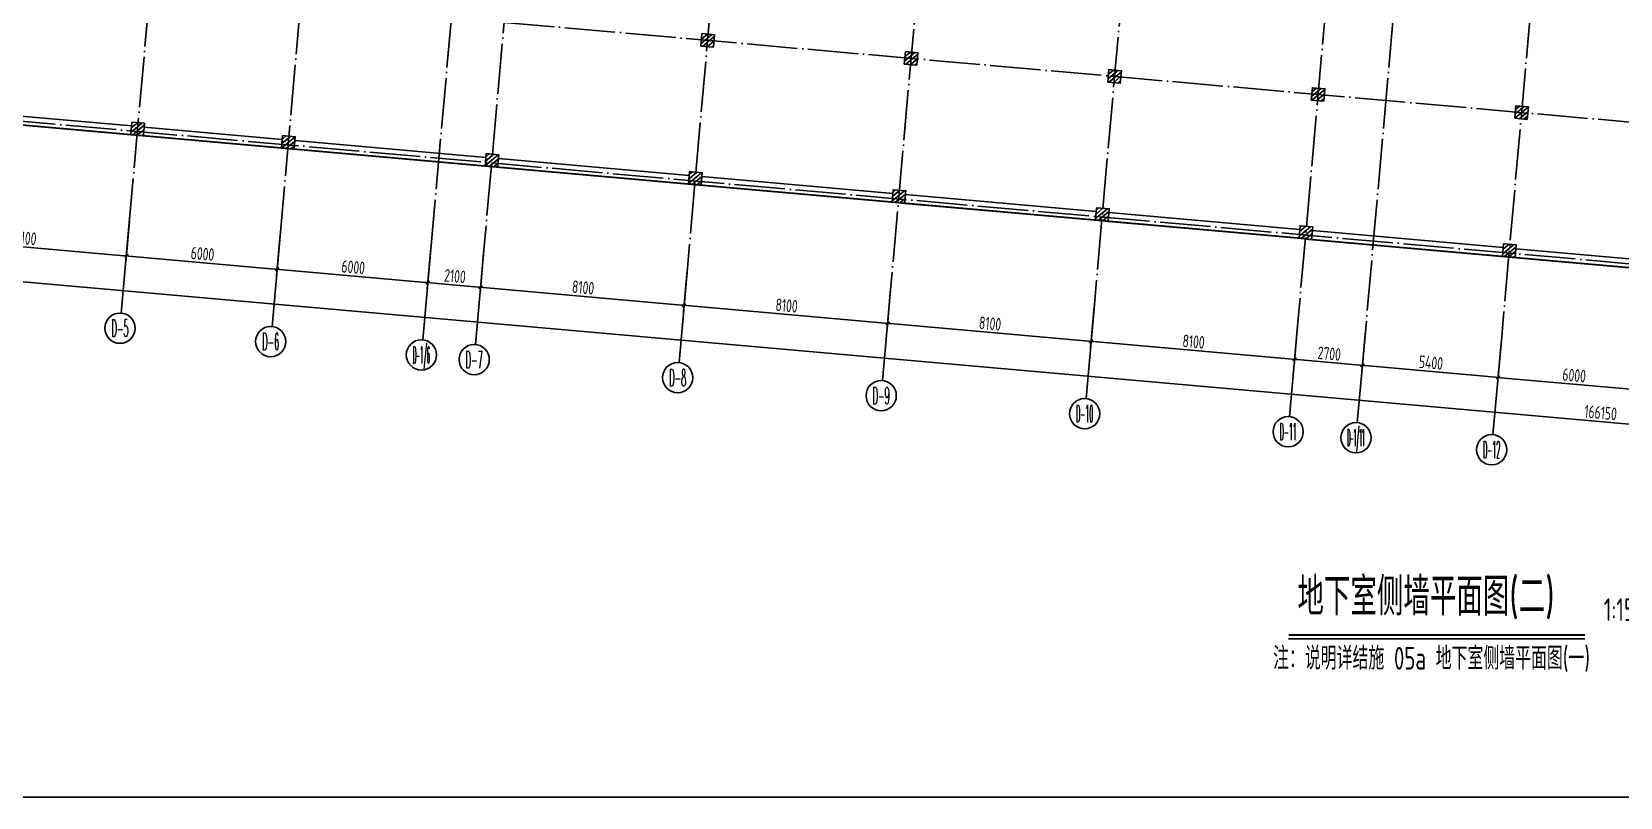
# Model space of a CAD drawing. Header units: millimetres. Extents: x 156735 to 386235, y 467499 to 703525.
# Drawn here: x 215928 to 278909, y 467499 to 497870 of the extents above; entities that cross this region are included whole.
import ezdxf
from ezdxf.enums import TextEntityAlignment as Align

# ---------------------------------------------------------------- set-up
doc = ezdxf.new("R2010")
doc.units = ezdxf.units.MM
doc.header["$LTSCALE"] = 100
doc.header["$PDMODE"] = 35
doc.header["$PDSIZE"] = 200
doc.linetypes.add('DOTE', pattern=[2.42, 2, -0.2, 0.02, -0.2])
for name, color, linetype in [('B-TEXT', 7, 'Continuous'), ('COLU', 7, 'Continuous'), ('h斜线-柱', 7, 'Continuous'), ('Q-AXIS', 3, 'Continuous'), ('Q-dote', 253, 'DOTE'), ('Q-TEXT', 2, 'Continuous'), ('WALL', 3, 'Continuous')]:
    doc.layers.add(name, color=color, linetype=linetype)
doc.styles.add('_TCH_AXIS', font='COMPLEX', dxfattribs={"bigfont": 'GBCBIG'})
doc.styles.add('COMPLEX', font='tssdeng.shx', dxfattribs={"width": 0.7, "bigfont": 'tssdchn.shx'})
doc.styles.add('TSSD_Dimension', font='Tssdeng.shx', dxfattribs={"width": 0.7, "bigfont": 'hztxt.shx'})
doc.styles.add('TSSD_REIN', font='Tssdeng.shx', dxfattribs={"width": 0.7, "bigfont": 'hztxt.shx'})
doc.dimstyles.new('TSSD_100_100$0', dxfattribs={"dimtxt": 300, "dimasz": 100, "dimexe": 250, "dimexo": 250, "dimgap": 100, "dimtad": 1, "dimdec": 0, "dimzin": 0, "dimdsep": 46, "dimtxsty": 'TSSD_Dimension', "dimblk": '_tsdbk', "dimblk1": '_tsdbk', "dimblk2": '_tsdbk', "dimsah": 1, "dimcen": 0, "dimclrt": 7, "dimadec": 0, "dimazin": 0, "dimtfac": 1, "dimtdec": 0, "dimtix": 1, "dimtmove": 2, "dimatfit": 3, "dimldrblk": '_tsdbk', "dimfxl": 1, "dimtolj": 1, "dimtzin": 0, "dimarcsym": 0})
pattern_1 = [(39.931646, (-467527.32, -323147.44), (-81.517904, 97.384965), [])]

# ---------------------------------------------------------------- blocks, each defined once
blk = doc.blocks.new('_tsdbk')
blk.add_line((-1, 0), (0, 0))
at = {"const_width": 0.5}
blk.add_lwpolyline([(-0.7, -0.7), (0.7, 0.7)], dxfattribs=at)
blk = doc.blocks.new('*D113')
at = {"layer": 'Defpoints', "color": 0}
for p in [(195618, 492739), (361118, 478060), (360853, 475069)]:
    blk.add_point(p, dxfattribs=at)
at = {"layer": 'Q-AXIS', "color": 0, "lineweight": -2}
for p, q in [((195596, 492490), (195330, 489498)), ((195452, 489738), (360753, 475078)), ((361096, 477811), (360831, 474820))]:
    blk.add_line(p, q, dxfattribs=at)
at = {"layer": 'Q-AXIS', "color": 0, "lineweight": -2, "xscale": 100, "yscale": 100, "zscale": 100}
for p, rotation in [((195352, 489747), 174.9316457824843), ((360853, 475069), 354.9316457824842)]:
    blk.add_blockref('_tsdbk', p, dxfattribs=dict(at, rotation=rotation))
at = {"layer": 'Q-AXIS', "color": 7, "insert": (278133, 482757), "char_height": 500, "attachment_point": 5, "rotation": 354.93165, "style": 'TSSD_Dimension'}
blk.add_mtext('\\A1;166150', dxfattribs=at)
blk = doc.blocks.new('*D114')
at = {"layer": 'Defpoints', "color": 0}
for p in [(268830, 486245), (274209, 485768), (274066, 484154)]:
    blk.add_point(p, dxfattribs=at)
at = {"layer": 'Q-AXIS', "color": 0, "lineweight": -2}
for p, q in [((268808, 485996), (268665, 484382)), ((274187, 485519), (274044, 483905)), ((268787, 484622), (273966, 484163))]:
    blk.add_line(p, q, dxfattribs=at)
at = {"layer": 'Q-AXIS', "color": 0, "lineweight": -2, "xscale": 100, "yscale": 100, "zscale": 100}
for p, rotation in [((268687, 484631), 174.9316457824843), ((274066, 484154), 354.9316457824842)]:
    blk.add_blockref('_tsdbk', p, dxfattribs=dict(at, rotation=rotation))
at = {"layer": 'Q-AXIS', "color": 7, "insert": (271408, 484741), "char_height": 500, "attachment_point": 5, "rotation": 354.93165, "style": 'TSSD_Dimension'}
blk.add_mtext('\\A1;5400', dxfattribs=at)
blk = doc.blocks.new('_AXISO')
blk.add_circle((0, 0), 0.5)
at = {"layer": 'B-TEXT', "style": 'COMPLEX', "width": 1.450893}
blk.add_attdef('A', text='', height=0.56, dxfattribs=at).set_placement((0.249375, -0.28), (0.749375, -0.28), align=Align.FIT)
blk = doc.blocks.new('*D38')
at = {"layer": 'Defpoints', "color": 0}
for p in [(233868, 489346), (241936, 488631), (241793, 487016)]:
    blk.add_point(p, dxfattribs=at)
at = {"layer": 'Q-AXIS', "color": 0, "lineweight": -2}
for p, q in [((233845, 489097), (233702, 487483)), ((241914, 488382), (241771, 486767)), ((233824, 487723), (241693, 487025))]:
    blk.add_line(p, q, dxfattribs=at)
at = {"layer": 'Q-AXIS', "color": 0, "lineweight": -2, "xscale": 100, "yscale": 100, "zscale": 100}
for p, rotation in [((233724, 487732), 174.9316457824843), ((241793, 487016), 354.9316457824842)]:
    blk.add_blockref('_tsdbk', p, dxfattribs=dict(at, rotation=rotation))
at = {"layer": 'Q-AXIS', "color": 7, "insert": (237789, 487723), "char_height": 500, "attachment_point": 5, "rotation": 354.93165, "style": 'TSSD_Dimension'}
blk.add_mtext('\\A1;8100', dxfattribs=at)
blk = doc.blocks.new('*D39')
at = {"layer": 'Defpoints', "color": 0}
for p in [(219823, 490592), (225799, 490062), (225656, 488447)]:
    blk.add_point(p, dxfattribs=at)
at = {"layer": 'Q-AXIS', "color": 0, "lineweight": -2}
for p, q in [((219801, 490343), (219657, 488729)), ((225777, 489813), (225634, 488198)), ((219779, 488969), (225556, 488456))]:
    blk.add_line(p, q, dxfattribs=at)
at = {"layer": 'Q-AXIS', "color": 0, "lineweight": -2, "xscale": 100, "yscale": 100, "zscale": 100}
for p, rotation in [((219680, 488978), 174.9316457824843), ((225656, 488447), 354.9316457824842)]:
    blk.add_blockref('_tsdbk', p, dxfattribs=dict(at, rotation=rotation))
at = {"layer": 'Q-AXIS', "color": 7, "insert": (222699, 489061), "char_height": 500, "attachment_point": 5, "rotation": 354.93165, "style": 'TSSD_Dimension'}
blk.add_mtext('\\A1;6000', dxfattribs=at)
blk = doc.blocks.new('*D40')
at = {"layer": 'Defpoints', "color": 0}
for p in [(225799, 490062), (231776, 489532), (231633, 487917)]:
    blk.add_point(p, dxfattribs=at)
at = {"layer": 'Q-AXIS', "color": 0, "lineweight": -2}
for p, q in [((225777, 489813), (225634, 488198)), ((231754, 489283), (231611, 487668)), ((225756, 488439), (231533, 487926))]:
    blk.add_line(p, q, dxfattribs=at)
at = {"layer": 'Q-AXIS', "color": 0, "lineweight": -2, "xscale": 100, "yscale": 100, "zscale": 100}
for p, rotation in [((225656, 488447), 174.9316457824843), ((231633, 487917), 354.9316457824842)]:
    blk.add_blockref('_tsdbk', p, dxfattribs=dict(at, rotation=rotation))
at = {"layer": 'Q-AXIS', "color": 7, "insert": (228675, 488531), "char_height": 500, "attachment_point": 5, "rotation": 354.93165, "style": 'TSSD_Dimension'}
blk.add_mtext('\\A1;6000', dxfattribs=at)
blk = doc.blocks.new('*D41')
at = {"layer": 'Defpoints', "color": 0}
for p in [(211754, 491308), (219823, 490592), (219680, 488978)]:
    blk.add_point(p, dxfattribs=at)
at = {"layer": 'Q-AXIS', "color": 0, "lineweight": -2}
for p, q in [((211732, 491059), (211589, 489444)), ((219801, 490343), (219657, 488729)), ((211711, 489684), (219580, 488986))]:
    blk.add_line(p, q, dxfattribs=at)
at = {"layer": 'Q-AXIS', "color": 0, "lineweight": -2, "xscale": 100, "yscale": 100, "zscale": 100}
for p, rotation in [((211611, 489693), 174.9316457824843), ((219680, 488978), 354.9316457824842)]:
    blk.add_blockref('_tsdbk', p, dxfattribs=dict(at, rotation=rotation))
at = {"layer": 'Q-AXIS', "color": 7, "insert": (215676, 489684), "char_height": 500, "attachment_point": 5, "rotation": 354.93165, "style": 'TSSD_Dimension'}
blk.add_mtext('\\A1;8100', dxfattribs=at)
blk = doc.blocks.new('*D42')
at = {"layer": 'Defpoints', "color": 0}
for p in [(231776, 489532), (233868, 489346), (233724, 487732)]:
    blk.add_point(p, dxfattribs=at)
at = {"layer": 'Q-AXIS', "color": 0, "lineweight": -2}
for p, q in [((231754, 489283), (231611, 487668)), ((233845, 489097), (233702, 487483)), ((231732, 487909), (233625, 487741))]:
    blk.add_line(p, q, dxfattribs=at)
at = {"layer": 'Q-AXIS', "color": 0, "lineweight": -2, "xscale": 100, "yscale": 100, "zscale": 100}
for p, rotation in [((231633, 487917), 174.9316457824843), ((233724, 487732), 354.9316457824842)]:
    blk.add_blockref('_tsdbk', p, dxfattribs=dict(at, rotation=rotation))
at = {"layer": 'Q-AXIS', "color": 7, "insert": (232709, 488173), "char_height": 500, "attachment_point": 5, "rotation": 354.93165, "style": 'TSSD_Dimension'}
blk.add_mtext('\\A1;2100', dxfattribs=at)
blk = doc.blocks.new('*D44')
at = {"layer": 'Defpoints', "color": 0}
for p in [(250004, 487915), (258073, 487200), (257929, 485585)]:
    blk.add_point(p, dxfattribs=at)
at = {"layer": 'Q-AXIS', "color": 0, "lineweight": -2}
for p, q in [((249982, 487666), (249839, 486052)), ((258050, 486951), (257907, 485336)), ((249961, 486292), (257830, 485594))]:
    blk.add_line(p, q, dxfattribs=at)
at = {"layer": 'Q-AXIS', "color": 0, "lineweight": -2, "xscale": 100, "yscale": 100, "zscale": 100}
for p, rotation in [((249861, 486301), 174.9316457824843), ((257929, 485585), 354.9316457824842)]:
    blk.add_blockref('_tsdbk', p, dxfattribs=dict(at, rotation=rotation))
at = {"layer": 'Q-AXIS', "color": 7, "insert": (253926, 486292), "char_height": 500, "attachment_point": 5, "rotation": 354.93165, "style": 'TSSD_Dimension'}
blk.add_mtext('\\A1;8100', dxfattribs=at)
blk = doc.blocks.new('*D45')
at = {"layer": 'Defpoints', "color": 0}
for p in [(241936, 488631), (250004, 487915), (249861, 486301)]:
    blk.add_point(p, dxfattribs=at)
at = {"layer": 'Q-AXIS', "color": 0, "lineweight": -2}
for p, q in [((241914, 488382), (241771, 486767)), ((249982, 487666), (249839, 486052)), ((241892, 487007), (249761, 486310))]:
    blk.add_line(p, q, dxfattribs=at)
at = {"layer": 'Q-AXIS', "color": 0, "lineweight": -2, "xscale": 100, "yscale": 100, "zscale": 100}
for p, rotation in [((241793, 487016), 174.9316457824843), ((249861, 486301), 354.9316457824842)]:
    blk.add_blockref('_tsdbk', p, dxfattribs=dict(at, rotation=rotation))
at = {"layer": 'Q-AXIS', "color": 7, "insert": (245858, 487007), "char_height": 500, "attachment_point": 5, "rotation": 354.93165, "style": 'TSSD_Dimension'}
blk.add_mtext('\\A1;8100', dxfattribs=at)
blk = doc.blocks.new('*D50')
at = {"layer": 'Defpoints', "color": 0}
for p in [(258073, 487200), (266141, 486484), (265998, 484870)]:
    blk.add_point(p, dxfattribs=at)
at = {"layer": 'Q-AXIS', "color": 0, "lineweight": -2}
for p, q in [((258050, 486951), (257907, 485336)), ((266119, 486235), (265976, 484621)), ((258029, 485576), (265898, 484878))]:
    blk.add_line(p, q, dxfattribs=at)
at = {"layer": 'Q-AXIS', "color": 0, "lineweight": -2, "xscale": 100, "yscale": 100, "zscale": 100}
for p, rotation in [((257929, 485585), 174.9316457824843), ((265998, 484870), 354.9316457824842)]:
    blk.add_blockref('_tsdbk', p, dxfattribs=dict(at, rotation=rotation))
at = {"layer": 'Q-AXIS', "color": 7, "insert": (261994, 485576), "char_height": 500, "attachment_point": 5, "rotation": 354.93165, "style": 'TSSD_Dimension'}
blk.add_mtext('\\A1;8100', dxfattribs=at)
blk = doc.blocks.new('*D51')
at = {"layer": 'Defpoints', "color": 0}
for p in [(266141, 486484), (268830, 486245), (268687, 484631)]:
    blk.add_point(p, dxfattribs=at)
at = {"layer": 'Q-AXIS', "color": 0, "lineweight": -2}
for p, q in [((266119, 486235), (265976, 484621)), ((268808, 485996), (268665, 484382)), ((266097, 484861), (268588, 484640))]:
    blk.add_line(p, q, dxfattribs=at)
at = {"layer": 'Q-AXIS', "color": 0, "lineweight": -2, "xscale": 100, "yscale": 100, "zscale": 100}
for p, rotation in [((265998, 484870), 174.9316457824843), ((268687, 484631), 354.9316457824842)]:
    blk.add_blockref('_tsdbk', p, dxfattribs=dict(at, rotation=rotation))
at = {"layer": 'Q-AXIS', "color": 7, "insert": (267373, 485099), "char_height": 500, "attachment_point": 5, "rotation": 354.93165, "style": 'TSSD_Dimension'}
blk.add_mtext('\\A1;2700', dxfattribs=at)
blk = doc.blocks.new('*D359')
at = {"layer": 'Defpoints', "color": 0}
for p in [(274209, 485768), (280186, 485238), (280043, 483624)]:
    blk.add_point(p, dxfattribs=at)
at = {"layer": 'Q-AXIS', "color": 0, "lineweight": -2}
for p, q in [((274187, 485519), (274044, 483905)), ((280164, 484989), (280020, 483375)), ((274166, 484145), (279943, 483633))]:
    blk.add_line(p, q, dxfattribs=at)
at = {"layer": 'Q-AXIS', "color": 0, "lineweight": -2, "xscale": 100, "yscale": 100, "zscale": 100}
for p, rotation in [((274066, 484154), 174.9316457824843), ((280043, 483624), 354.9316457824842)]:
    blk.add_blockref('_tsdbk', p, dxfattribs=dict(at, rotation=rotation))
at = {"layer": 'Q-AXIS', "color": 7, "insert": (277085, 484238), "char_height": 500, "attachment_point": 5, "rotation": 354.93165, "style": 'TSSD_Dimension'}
blk.add_mtext('\\A1;6000', dxfattribs=at)

msp = doc.modelspace()

# ---------------------------------------------------------------- hatches: boundary and pattern name
at = {"layer": 'h斜线-柱'}
h = msp.add_hatch(dxfattribs=at)
h.set_pattern_fill('ANSI31', color=256, scale=40, angle=-5.068354, style=0)
h.set_pattern_definition(pattern_1)
h.paths.add_polyline_path([(242453.8, 497300.3), (242951.9, 497256.1), (242996, 497754.2), (242498, 497798.3)])
h = msp.add_hatch(dxfattribs=at)
h.set_pattern_fill('ANSI31', color=256, scale=40, angle=-5.068354, style=0)
h.set_pattern_definition(pattern_1)
h.paths.add_polyline_path([(250522.2, 496584.7), (251020.2, 496540.5), (251064.4, 497038.6), (250566.3, 497082.7)])
h = msp.add_hatch(dxfattribs=at)
h.set_pattern_fill('ANSI31', color=256, scale=40, angle=-5.068354, style=0)
h.set_pattern_definition(pattern_1)
h.paths.add_polyline_path([(258590.5, 495869.1), (259088.5, 495824.9), (259132.7, 496323), (258634.7, 496367.2)])
h = msp.add_hatch(dxfattribs=at)
h.set_pattern_fill('ANSI31', color=256, scale=40, angle=-5.068354, style=0)
h.set_pattern_definition(pattern_1)
h.paths.add_polyline_path([(266658.8, 495153.5), (267156.9, 495109.4), (267201, 495607.4), (266703, 495651.6)])
h = msp.add_hatch(dxfattribs=at)
h.set_pattern_fill('ANSI31', color=256, scale=40, angle=-5.068354, style=0)
h.set_pattern_definition(pattern_1)
h.paths.add_polyline_path([(274727.1, 494437.9), (275225.2, 494393.8), (275269.4, 494891.8), (274771.3, 494936)])
h = msp.add_hatch(dxfattribs=at)
h.set_pattern_fill('ANSI31', color=256, scale=40, angle=-5.068354, style=0)
h.set_pattern_definition(pattern_1)
h.paths.add_polyline_path([(219854.7, 493783), (220352.8, 493738.9), (220397, 494236.9), (219898.9, 494281.1)])
h = msp.add_hatch(dxfattribs=at)
h.set_pattern_fill('ANSI31', color=256, scale=40, angle=-5.068354, style=0)
h.set_pattern_definition(pattern_1)
h.paths.add_polyline_path([(225831.3, 493253), (226329.3, 493208.8), (226373.5, 493706.8), (225875.5, 493751)])
h = msp.add_hatch(dxfattribs=at)
h.set_pattern_fill('ANSI31', color=256, scale=40, angle=-5.068354, style=0)
h.set_pattern_definition(pattern_1)
h.paths.add_polyline_path([(233899.6, 492537.4), (234397.7, 492493.2), (234441.8, 492991.3), (233943.8, 493035.4)])
h = msp.add_hatch(dxfattribs=at)
h.set_pattern_fill('ANSI31', color=256, scale=40, angle=-5.068354, style=0)
h.set_pattern_definition(pattern_1)
h.paths.add_polyline_path([(241967.9, 491821.8), (242466, 491777.6), (242510.2, 492275.7), (242012.1, 492319.8)])
h = msp.add_hatch(dxfattribs=at)
h.set_pattern_fill('ANSI31', color=256, scale=40, angle=-5.068354, style=0)
h.set_pattern_definition(pattern_1)
h.paths.add_polyline_path([(250036.3, 491106.2), (250534.3, 491062), (250578.5, 491560.1), (250080.4, 491604.3)])
h = msp.add_hatch(dxfattribs=at)
h.set_pattern_fill('ANSI31', color=256, scale=40, angle=-5.068354, style=0)
h.set_pattern_definition(pattern_1)
h.paths.add_polyline_path([(258104.6, 490390.6), (258602.6, 490346.4), (258646.8, 490844.5), (258148.8, 490888.7)])
h = msp.add_hatch(dxfattribs=at)
h.set_pattern_fill('ANSI31', color=256, scale=40, angle=-5.068354, style=0)
h.set_pattern_definition(pattern_1)
h.paths.add_polyline_path([(266172.9, 489675), (266671, 489630.9), (266715.1, 490128.9), (266217.1, 490173.1)])
h = msp.add_hatch(dxfattribs=at)
h.set_pattern_fill('ANSI31', color=256, scale=40, angle=-5.068354, style=0)
h.set_pattern_definition(pattern_1)
h.paths.add_polyline_path([(274241.3, 488959.4), (274739.3, 488915.3), (274783.5, 489413.3), (274285.4, 489457.5)])

# ---------------------------------------------------------------- linework, layer by layer
at = {"color": 1, "lineweight": 30}
msp.add_lwpolyline([(266421.9, 489652.9), (198221.9, 495701.7), (184845.9, 507516.9), (178269.7, 671335.6), (196346.5, 672061.2), (196346.5, 670444.7)], dxfattribs=at)
at = {"color": 6, "lineweight": 30}
msp.add_lwpolyline([(266421.9, 489652.9), (293316.4, 487267.7)], dxfattribs=at)
at = {"layer": 'COLU'}
for points in [[(242453.8, 497300.3), (242951.9, 497256.1), (242996, 497754.2), (242498, 497798.3)], [(250522.2, 496584.7), (251020.2, 496540.5), (251064.4, 497038.6), (250566.3, 497082.7)], [(258590.5, 495869.1), (259088.5, 495824.9), (259132.7, 496323), (258634.7, 496367.2)], [(266658.8, 495153.5), (267156.9, 495109.4), (267201, 495607.4), (266703, 495651.6)], [(274727.1, 494437.9), (275225.2, 494393.8), (275269.4, 494891.8), (274771.3, 494936)], [(219854.7, 493783), (220352.8, 493738.9), (220397, 494236.9), (219898.9, 494281.1)], [(225831.3, 493253), (226329.3, 493208.8), (226373.5, 493706.8), (225875.5, 493751)], [(233899.6, 492537.4), (234397.7, 492493.2), (234441.8, 492991.3), (233943.8, 493035.4)], [(241967.9, 491821.8), (242466, 491777.6), (242510.2, 492275.7), (242012.1, 492319.8)], [(250036.3, 491106.2), (250534.3, 491062), (250578.5, 491560.1), (250080.4, 491604.3)], [(258104.6, 490390.6), (258602.6, 490346.4), (258646.8, 490844.5), (258148.8, 490888.7)], [(266172.9, 489675), (266671, 489630.9), (266715.1, 490128.9), (266217.1, 490173.1)], [(274241.3, 488959.4), (274739.3, 488915.3), (274783.5, 489413.3), (274285.4, 489457.5)]]:
    msp.add_lwpolyline(points, close=True, dxfattribs=at)
at = {"layer": 'Q-AXIS'}
for p, q in [((219822.7, 490591.9), (219478.1, 486706.3)), ((225799.2, 490061.9), (225454.6, 486176.2)), ((231775.8, 489531.8), (231431.2, 485646.2)), ((233867.6, 489346.3), (233523, 485460.7)), ((241935.9, 488630.7), (241591.3, 484745.1)), ((250004.2, 487915.1), (249659.6, 484029.5)), ((258072.6, 487199.5), (257727.9, 483313.9)), ((266140.9, 486483.9), (265796.3, 482598.3)), ((268830.3, 486245.4), (268485.7, 482359.8)), ((274209.2, 485768.4), (273864.6, 481882.7))]:
    msp.add_line(p, q, dxfattribs=at)
msp.add_lwpolyline([(156734.8, 703525.4), (386234.8, 703525.4), (386234.8, 467498.7), (156734.8, 467498.7)], close=True, dxfattribs=at)
at = {"layer": 'Q-dote', "ltscale": 10}
for p, q in [((278359.8, 532566.1), (274209.2, 485768.4)), ((223372.5, 530616.3), (219822.7, 490591.9)), ((272477.3, 527365.4), (268830.3, 486245.4)), ((228085.7, 515842.1), (225799.2, 490061.9)), ((234062.3, 515312.1), (231775.8, 489531.8)), ((235650.5, 509448.8), (233867.6, 489346.3)), ((243718.8, 508733.2), (241935.9, 488630.7)), ((259855.5, 507302.1), (258072.6, 487199.5)), ((267923.8, 506586.5), (266140.9, 486483.9)), ((251323.3, 502788.2), (250004.2, 487915.1)), ((364397.3, 486736), (191125.3, 502103.6)), ((363902.6, 481157.9), (198200.3, 495854.2))]:
    msp.add_line(p, q, dxfattribs=at)
at = {"layer": 'Q-TEXT', "const_width": 75}
msp.add_lwpolyline([(265761.9, 473935.2), (277509.5, 473935.2)], dxfattribs=at)
at = {"layer": 'Q-TEXT'}
msp.add_lwpolyline([(265762.5, 473785.2), (277510.1, 473785.2)], dxfattribs=at)
at = {"layer": 'WALL'}
for points in [[(212315.4, 494803.1), (219885.7, 494131.7), (219854.7, 493783), (212284.5, 494454.4)], [(220383.7, 494087.5), (225862.2, 493601.6), (225831.3, 493253), (220352.8, 493738.9)], [(226360.2, 493557.4), (233930.5, 492886), (233899.6, 492537.4), (226329.3, 493208.8)], [(234428.6, 492841.8), (241998.9, 492170.4), (241967.9, 491821.8), (234397.7, 492493.2)], [(242496.9, 492126.3), (250067.2, 491454.8), (250036.3, 491106.2), (242466, 491777.6)], [(250565.2, 491410.7), (258135.5, 490739.2), (258104.6, 490390.6), (250534.3, 491062)], [(258633.6, 490695.1), (266203.8, 490023.7), (266172.9, 489675), (258602.6, 490346.4)], [(266701.9, 489979.5), (274272.2, 489308.1), (274241.3, 488959.4), (266671, 489630.9)], [(274770.2, 489263.9), (279999.7, 488800.1), (279968.8, 488451.5), (274739.3, 488915.3)]]:
    msp.add_lwpolyline(points, close=True, dxfattribs=at)

# ---------------------------------------------------------------- block references
at = {"layer": 'Q-AXIS'}
ref = msp.add_blockref('_AXISO', (219425.1, 486108.7), dxfattribs=dict(at, xscale=1199.999999999998, yscale=1200, zscale=1200, rotation=359.9996457873791))
ref.add_attrib('A', 'D-5', dxfattribs={"color": 7, "height": 678.82, "rotation": 359.999646, "style": '_TCH_AXIS', "width": 0.33871}).set_placement((219085.7, 485769.2), (219764.5, 485769.2), align=Align.FIT)
ref = msp.add_blockref('_AXISO', (225401.6, 485578.6), dxfattribs=dict(at, xscale=1199.999999999998, yscale=1200, zscale=1200, rotation=359.9996457873791))
ref.add_attrib('A', 'D-6', dxfattribs={"color": 7, "height": 678.82, "rotation": 359.999646, "style": '_TCH_AXIS', "width": 0.33871}).set_placement((225062.2, 485239.2), (225741, 485239.2), align=Align.FIT)
ref = msp.add_blockref('_AXISO', (231378.2, 485048.5), dxfattribs=dict(at, xscale=1199.999999999998, yscale=1200, zscale=1200, rotation=359.9996457873791))
ref.add_attrib('A', 'D-1/6', dxfattribs={"color": 7, "height": 678.82, "rotation": 359.999646, "style": '_TCH_AXIS', "width": 0.212121}).set_placement((231038.7, 484709.1), (231717.6, 484709.1), align=Align.FIT)
ref = msp.add_blockref('_AXISO', (233469.9, 484863), dxfattribs=dict(at, xscale=1199.999999999998, yscale=1200, zscale=1200, rotation=359.9996457873791))
ref.add_attrib('A', 'D-7', dxfattribs={"color": 7, "height": 678.82, "rotation": 359.999646, "style": '_TCH_AXIS', "width": 0.33871}).set_placement((233130.5, 484523.6), (233809.4, 484523.6), align=Align.FIT)
ref = msp.add_blockref('_AXISO', (241538.3, 484147.4), dxfattribs=dict(at, xscale=1199.999999999998, yscale=1200, zscale=1200, rotation=359.9996457873791))
ref.add_attrib('A', 'D-8', dxfattribs={"color": 7, "height": 678.82, "rotation": 359.999646, "style": '_TCH_AXIS', "width": 0.33871}).set_placement((241198.9, 483808), (241877.7, 483808), align=Align.FIT)
ref = msp.add_blockref('_AXISO', (249606.6, 483431.8), dxfattribs=dict(at, xscale=1199.999999999998, yscale=1200, zscale=1200, rotation=359.9996457873791))
ref.add_attrib('A', 'D-9', dxfattribs={"color": 7, "height": 678.82, "rotation": 359.999646, "style": '_TCH_AXIS', "width": 0.33871}).set_placement((249267.2, 483092.4), (249946, 483092.4), align=Align.FIT)
ref = msp.add_blockref('_AXISO', (257674.9, 482716.2), dxfattribs=dict(at, xscale=1199.999999999998, yscale=1200, zscale=1200, rotation=359.9996457873791))
ref.add_attrib('A', 'D-10', dxfattribs={"color": 7, "height": 678.82, "rotation": 359.999646, "style": '_TCH_AXIS', "width": 0.272727}).set_placement((257335.5, 482376.8), (258014.3, 482376.8), align=Align.FIT)
ref = msp.add_blockref('_AXISO', (265743.3, 482000.7), dxfattribs=dict(at, xscale=1199.999999999998, yscale=1200, zscale=1200, rotation=359.9996457873791))
ref.add_attrib('A', 'D-11', dxfattribs={"color": 7, "height": 678.82, "rotation": 359.999646, "style": '_TCH_AXIS', "width": 0.291667}).set_placement((265403.8, 481661.2), (266082.7, 481661.2), align=Align.FIT)
ref = msp.add_blockref('_AXISO', (268432.7, 481762.1), dxfattribs=dict(at, xscale=1199.999999999998, yscale=1200, zscale=1200, rotation=359.9996457873791))
ref.add_attrib('A', 'D-1/11', dxfattribs={"color": 7, "height": 678.82, "rotation": 359.999646, "style": '_TCH_AXIS', "width": 0.192661}).set_placement((268093.3, 481422.7), (268772.1, 481422.7), align=Align.FIT)
ref = msp.add_blockref('_AXISO', (273811.6, 481285.1), dxfattribs=dict(at, xscale=1199.999999999998, yscale=1200, zscale=1200, rotation=359.9996457873791))
ref.add_attrib('A', 'D-12', dxfattribs={"color": 7, "height": 678.82, "rotation": 359.999646, "style": '_TCH_AXIS', "width": 0.272727}).set_placement((273472.2, 480945.7), (274151, 480945.7), align=Align.FIT)

# ---------------------------------------------------------------- texts
at = {"layer": 'Q-TEXT', "style": 'TSSD_REIN', "width": 0.7}
for s, height, p in [('地下室侧墙平面图(二)', 1500, (266111, 474259)), ('1:150', 900, (278259.5, 474223.4)), ('注：说明详结施 05a 地下室侧墙平面图(一)', 900, (265144.7, 472293))]:
    msp.add_text(s, height=height, rotation=360, dxfattribs=at).set_placement(p, align=Align.BOTTOM_LEFT)

# ---------------------------------------------------------------- dimensions: what is measured, and where the dimension line sits
at = {"layer": 'Q-AXIS'}
for base, p1, p2, picture, middle in [((360852.8, 475068.9), (195617.7, 492738.7), (361118.1, 478060.3), '*D113', (278133.5, 482756.7)), ((219679.5, 488977.5), (211754.4, 491307.5), (219822.7, 490591.9), '*D41', (215676.3, 489684)), ((225656.1, 488447.5), (219822.7, 490591.9), (225799.2, 490061.9), '*D39', (222698.7, 489061.1)), ((231632.6, 487917.4), (225799.2, 490061.9), (231775.8, 489531.8), '*D40', (228675.2, 488531.1)), ((233724.4, 487731.9), (231775.8, 489531.8), (233867.6, 489346.3), '*D42', (232709.4, 488173.3)), ((241792.7, 487016.3), (233867.6, 489346.3), (241935.9, 488630.7), '*D38', (237789.5, 487722.7)), ((249861, 486300.7), (241935.9, 488630.7), (250004.2, 487915.1), '*D45', (245857.8, 487007.1)), ((257929.4, 485585.1), (250004.2, 487915.1), (258072.6, 487199.5), '*D44', (253926.1, 486291.5)), ((265997.7, 484869.5), (258072.6, 487199.5), (266140.9, 486483.9), '*D50', (261994.5, 485576)), ((268687.1, 484631), (266140.9, 486483.9), (268830.3, 486245.4), '*D51', (267373.3, 485098.9)), ((274066, 484153.9), (268830.3, 486245.4), (274209.2, 485768.4), '*D114', (271407.5, 484741.1)), ((280042.6, 483623.9), (274209.2, 485768.4), (280185.8, 485238.3), '*D359', (277085.2, 484237.5))]:
    dim = msp.add_linear_dim(base=base, p1=p1, p2=p2, angle=354.931646, dimstyle='TSSD_100_100$0', override={"dimtxt": 500}, dxfattribs=at)
    dim.commit()
    dim.dimension.update_dxf_attribs({"geometry": picture, "text_midpoint": middle})

doc.saveas('drawing.dxf')
